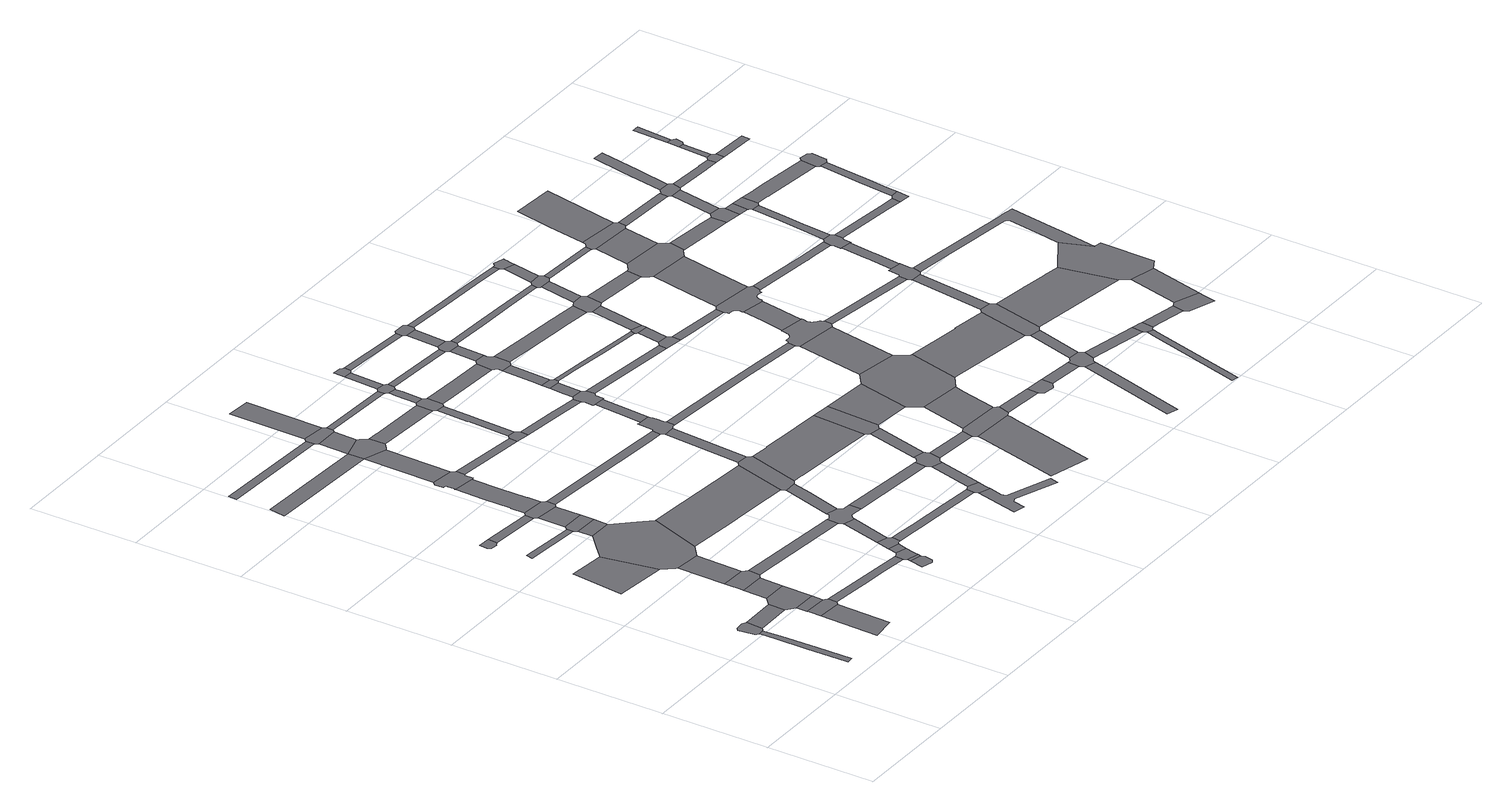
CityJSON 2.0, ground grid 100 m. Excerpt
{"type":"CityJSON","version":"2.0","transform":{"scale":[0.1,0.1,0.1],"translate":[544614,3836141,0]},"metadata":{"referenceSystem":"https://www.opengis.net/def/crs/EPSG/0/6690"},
"CityObjects":{
"road1":{"type":"Road","attributes":{"RoadStructureAttribute.sectionType":"1"},"geometry":[{"type":"MultiSurface","lod":"1","boundaries":[[[0,1,2,3,4,5,6,7,8,9,10]]]}]},
"road2":{"type":"Road","geometry":[{"type":"MultiSurface","lod":"1","boundaries":[[[11,12,13,14,15,16,3,2,17,18,19]]]}]},
"road3":{"type":"Road","attributes":{"RoadStructureAttribute.sectionType":"1"},"geometry":[{"type":"MultiSurface","lod":"1","boundaries":[[[20,19,18,21]]]}]},
"road4":{"type":"Road","attributes":{"RoadStructureAttribute.sectionType":"1"},"geometry":[{"type":"MultiSurface","lod":"1","boundaries":[[[22,23,24,25]]]}]},
"road5":{"type":"Road","geometry":[{"type":"MultiSurface","lod":"1","boundaries":[[[26,27,22,25,28,29,30,31,32,33,34]]]}]},
"road6":{"type":"Road","attributes":{"RoadStructureAttribute.sectionType":"1"},"geometry":[{"type":"MultiSurface","lod":"1","boundaries":[[[35,26,34,36]]]}]},
"road7":{"type":"Road","geometry":[{"type":"MultiSurface","lod":"1","boundaries":[[[37,38,39,20,21,40,41,35,36,42]]]}]},
"road8":{"type":"Road","geometry":[{"type":"MultiSurface","lod":"1","boundaries":[[[43,44,45,46,47]]]}]},
"road9":{"type":"Road","attributes":{"RoadStructureAttribute.sectionType":"1"},"geometry":[{"type":"MultiSurface","lod":"1","boundaries":[[[48,37,42,49]]]}]},
"road10":{"type":"Road","geometry":[{"type":"MultiSurface","lod":"1","boundaries":[[[50,51,52,53,54,55,56,57,58]]]}]},
"road11":{"type":"Road","geometry":[{"type":"MultiSurface","lod":"1","boundaries":[[[59,60,61,48,49,62,63,64,65,66,67,68]]]}]},
"road12":{"type":"Road","attributes":{"RoadStructureAttribute.sectionType":"1"},"geometry":[{"type":"MultiSurface","lod":"1","boundaries":[[[69,70,59,68,71,72]]]}]},
"road13":{"type":"Road","attributes":{"RoadStructureAttribute.sectionType":"1"},"geometry":[{"type":"MultiSurface","lod":"1","boundaries":[[[73,74,75,76]]]}]},
"road14":{"type":"Road","attributes":{"RoadStructureAttribute.sectionType":"1"},"geometry":[{"type":"MultiSurface","lod":"1","boundaries":[[[58,57,56,77,78]]]}]},
"road15":{"type":"Road","attributes":{"RoadStructureAttribute.sectionType":"1"},"geometry":[{"type":"MultiSurface","lod":"1","boundaries":[[[79,80,31,30,81,82,83,84,85]]]}]},
"road16":{"type":"Road","geometry":[{"type":"MultiSurface","lod":"1","boundaries":[[[86,87,88,47,46,89,69,72,90,91,92,93,94]]]}]},
"road17":{"type":"Road","attributes":{"RoadStructureAttribute.sectionType":"1"},"geometry":[{"type":"MultiSurface","lod":"1","boundaries":[[[95,96,86,94,97]]]}]},
"road18":{"type":"Road","geometry":[{"type":"MultiSurface","lod":"1","boundaries":[[[98,99,76,75,100,95,97,101]]]}]},
"road19":{"type":"Road","attributes":{"RoadStructureAttribute.sectionType":"1"},"geometry":[{"type":"MultiSurface","lod":"1","boundaries":[[[102,103,104,105,106]]]}]},
"road20":{"type":"Road","attributes":{"RoadStructureAttribute.sectionType":"1"},"geometry":[{"type":"MultiSurface","lod":"1","boundaries":[[[107,98,101,108]]]}]},
"road21":{"type":"Road","attributes":{"RoadStructureAttribute.sectionType":"1"},"geometry":[{"type":"MultiSurface","lod":"1","boundaries":[[[65,64,109,110]]]}]},
"road22":{"type":"Road","geometry":[{"type":"MultiSurface","lod":"1","boundaries":[[[111,112,113,78,77,114,115,107,108,116,117,118,119,120,121,122]]]}]},
"road23":{"type":"Road","attributes":{"RoadStructureAttribute.sectionType":"1"},"geometry":[{"type":"MultiSurface","lod":"1","boundaries":[[[123,124,125,126]]]}]},
"road24":{"type":"Road","geometry":[{"type":"MultiSurface","lod":"1","boundaries":[[[127,128,129,130,131,132]]]}]},
"road25":{"type":"Road","attributes":{"RoadStructureAttribute.sectionType":"1"},"geometry":[{"type":"MultiSurface","lod":"1","boundaries":[[[133,127,132,134]]]}]},
"road26":{"type":"Road","attributes":{"RoadStructureAttribute.sectionType":"7"},"geometry":[{"type":"MultiSurface","lod":"1","boundaries":[[[135,136,137,138,139,111,122,140,141,142,143,144]]]}]},
"road27":{"type":"Road","geometry":[{"type":"MultiSurface","lod":"1","boundaries":[[[145,146,147,148,85,84,149,150,133,134,151,152]]]}]},
"road28":{"type":"Road","attributes":{"RoadStructureAttribute.sectionType":"1"},"geometry":[{"type":"MultiSurface","lod":"1","boundaries":[[[153,145,152,154]]]}]},
"road29":{"type":"Road","geometry":[{"type":"MultiSurface","lod":"1","boundaries":[[[155,156,157,158,159,160,161,162,163,164,135,144,165,166,167,168,169,170,171,172,173,174,175,176,177]]]}]},
"road30":{"type":"Road","geometry":[{"type":"MultiSurface","lod":"1","boundaries":[[[178,153,154,179,180,181,182]]]}]},
"road31":{"type":"Road","attributes":{"RoadStructureAttribute.sectionType":"1"},"geometry":[{"type":"MultiSurface","lod":"1","boundaries":[[[105,155,177,183]]]}]},
"road32":{"type":"Road","attributes":{"RoadStructureAttribute.sectionType":"1"},"geometry":[{"type":"MultiSurface","lod":"1","boundaries":[[[184,178,182,185]]]}]},
"road33":{"type":"Road","attributes":{"function":"1"},"geometry":[{"type":"MultiSurface","lod":"1","boundaries":[[[186,187,188,189,190,191,91,90,192,193,194,195,196]]]}]},
"road34":{"type":"Road","geometry":[{"type":"MultiSurface","lod":"1","boundaries":[[[197,198,106,105,183,199,200,201]]]}]},
"road35":{"type":"Road","attributes":{"RoadStructureAttribute.sectionType":"1"},"geometry":[{"type":"MultiSurface","lod":"1","boundaries":[[[202,106,198,203]]]}]},
"road36":{"type":"Road","geometry":[{"type":"MultiSurface","lod":"1","boundaries":[[[204,205,206,207,208,110,109,209,210,184,185,211,212,213,214,215,216,217,218]]]}]},
"road37":{"type":"Road","geometry":[{"type":"MultiSurface","lod":"1","boundaries":[[[219,220,126,125,221,222,202,203,223,224,225,226,227]]]}]},
"road38":{"type":"Road","attributes":{"RoadStructureAttribute.sectionType":"1"},"geometry":[{"type":"MultiSurface","lod":"1","boundaries":[[[228,174,173,229,230]]]}]},
"road39":{"type":"Road","attributes":{"RoadStructureAttribute.sectionType":"1"},"geometry":[{"type":"MultiSurface","lod":"1","boundaries":[[[231,232,233,204,218]]]}]},
"road40":{"type":"Road","attributes":{"RoadStructureAttribute.sectionType":"1"},"geometry":[{"type":"MultiSurface","lod":"1","boundaries":[[[234,219,227,235]]]}]},
"road41":{"type":"Road","attributes":{"RoadStructureAttribute.sectionType":"1"},"geometry":[{"type":"MultiSurface","lod":"1","boundaries":[[[236,119,118,237,238,239]]]}]},
"road42":{"type":"Road","attributes":{"RoadStructureAttribute.sectionType":"1"},"geometry":[{"type":"MultiSurface","lod":"1","boundaries":[[[240,241,242,181,180,243,244,245,246,247]]]}]},
"road43":{"type":"Road","attributes":{"RoadStructureAttribute.sectionType":"1"},"geometry":[{"type":"MultiSurface","lod":"1","boundaries":[[[248,249,201,200,250,251,252]]]}]},
"road44":{"type":"Road","geometry":[{"type":"MultiSurface","lod":"1","boundaries":[[[253,196,195,254,233,232,255,256,257,258,259]]]}]},
"road45":{"type":"Road","geometry":[{"type":"MultiSurface","lod":"1","boundaries":[[[260,261,262,230,229,263,264,265,266]]]}]},
"road46":{"type":"Road","attributes":{"RoadStructureAttribute.sectionType":"1"},"geometry":[{"type":"MultiSurface","lod":"1","boundaries":[[[225,224,267,268]]]}]},
"road47":{"type":"Road","attributes":{"RoadStructureAttribute.sectionType":"1"},"geometry":[{"type":"MultiSurface","lod":"1","boundaries":[[[214,213,269,270]]]}]},
"road48":{"type":"Road","attributes":{"RoadStructureAttribute.sectionType":"1"},"geometry":[{"type":"MultiSurface","lod":"1","boundaries":[[[271,272,273,260,266,274,275,276,277,278]]]}]},
"road49":{"type":"Road","geometry":[{"type":"MultiSurface","lod":"1","boundaries":[[[279,280,247,246,281,282,283,284]]]}]},
"road50":{"type":"Road","attributes":{"RoadStructureAttribute.sectionType":"1"},"geometry":[{"type":"MultiSurface","lod":"1","boundaries":[[[285,286,253,259]]]}]},
"road51":{"type":"Road","attributes":{"RoadStructureAttribute.sectionType":"1"},"geometry":[{"type":"MultiSurface","lod":"1","boundaries":[[[281,287,288,289,290,291,292,293,294,295,296,297,298,299,282]]]}]},
"road52":{"type":"Road","geometry":[{"type":"MultiSurface","lod":"1","boundaries":[[[300,301,252,251,302,271,278,303,304,305,306,307]]]}]},
"road53":{"type":"Road","attributes":{"RoadStructureAttribute.sectionType":"1"},"geometry":[{"type":"MultiSurface","lod":"1","boundaries":[[[308,309,300,307,310,311]]]}]},
"road54":{"type":"Road","attributes":{"RoadStructureAttribute.sectionType":"1"},"geometry":[{"type":"MultiSurface","lod":"1","boundaries":[[[312,313,264,263,314,315,316]]]}]},
"road55":{"type":"Road","attributes":{"RoadStructureAttribute.sectionType":"1"},"geometry":[{"type":"MultiSurface","lod":"1","boundaries":[[[317,318,279,284,319,320]]]}]},
"road56":{"type":"Road","geometry":[{"type":"MultiSurface","lod":"1","boundaries":[[[321,322,268,267,323,308,311,324,325,326,327,328,329]]]}]},
"road57":{"type":"Road","attributes":{"function":"1"},"geometry":[{"type":"MultiSurface","lod":"1","boundaries":[[[330,331,332,333,256,255,334,335,336,337,338]]]}]},
"road58":{"type":"Road","geometry":[{"type":"MultiSurface","lod":"1","boundaries":[[[339,340,341,342,343,344,239,238,345,346,286,285,347,348,349,350,351,352,353,354,355]]]}]},
"road59":{"type":"Road","attributes":{"RoadStructureAttribute.sectionType":"1"},"geometry":[{"type":"MultiSurface","lod":"1","boundaries":[[[356,321,329,357]]]}]},
"road60":{"type":"Road","geometry":[{"type":"MultiSurface","lod":"1","boundaries":[[[358,359,360,361,362,270,269,317,320,363,364,365,366,367,368,369,370]]]}]},
"road61":{"type":"Road","geometry":[{"type":"MultiSurface","lod":"1","boundaries":[[[371,356,357,372,373,374,375,376,377]]]}]},
"road62":{"type":"Road","attributes":{"RoadStructureAttribute.sectionType":"7"},"geometry":[{"type":"MultiSurface","lod":"1","boundaries":[[[378,379,355,354,380,381]]]}]},
"road63":{"type":"Road","attributes":{"RoadStructureAttribute.sectionType":"1"},"geometry":[{"type":"MultiSurface","lod":"1","boundaries":[[[382,305,304,383,384,385,386]]]}]},
"road64":{"type":"Road","attributes":{"RoadStructureAttribute.sectionType":"1"},"geometry":[{"type":"MultiSurface","lod":"1","boundaries":[[[387,358,370,388]]]}]},
"road65":{"type":"Road","geometry":[{"type":"MultiSurface","lod":"1","boundaries":[[[389,390,391,316,315,392,393,394,395,396,397,378,381,398,399,400,401,402,403,404,405,406]]]}]},
"road66":{"type":"Road","attributes":{"RoadStructureAttribute.sectionType":"1"},"geometry":[{"type":"MultiSurface","lod":"1","boundaries":[[[407,408,389,406,409,410]]]}]},
"road67":{"type":"Road","attributes":{"RoadStructureAttribute.sectionType":"1"},"geometry":[{"type":"MultiSurface","lod":"1","boundaries":[[[411,327,326,412,413,414]]]}]},
"road68":{"type":"Road","attributes":{"RoadStructureAttribute.sectionType":"1"},"geometry":[{"type":"MultiSurface","lod":"1","boundaries":[[[415,367,366,416,417]]]}]},
"road69":{"type":"Road","geometry":[{"type":"MultiSurface","lod":"1","boundaries":[[[418,419,420,407,410,421,422,423,424,425,426,427]]]}]},
"road70":{"type":"Road","attributes":{"RoadStructureAttribute.sectionType":"1"},"geometry":[{"type":"MultiSurface","lod":"1","boundaries":[[[428,429,418,427,430]]]}]},
"road71":{"type":"Road","geometry":[{"type":"MultiSurface","lod":"1","boundaries":[[[338,337,431,387,388,432,433,434]]]}]},
"road72":{"type":"Road","attributes":{"RoadStructureAttribute.sectionType":"1"},"geometry":[{"type":"MultiSurface","lod":"1","boundaries":[[[435,374,373,436,437,438]]]}]},
"road73":{"type":"Road","attributes":{"function":"3","RoadStructureAttribute.sectionType":"1"},"geometry":[{"type":"MultiSurface","lod":"1","boundaries":[[[439,440,441,442,443,444,445,446,447,448,449,450]]]}]},
"road74":{"type":"Road","geometry":[{"type":"MultiSurface","lod":"1","boundaries":[[[451,452,386,385,453,454,428,430,455,456,457,458,459,460]]]}]},
"road75":{"type":"Road","attributes":{"RoadStructureAttribute.sectionType":"1"},"geometry":[{"type":"MultiSurface","lod":"1","boundaries":[[[461,451,460,462]]]}]},
"road76":{"type":"Road","geometry":[{"type":"MultiSurface","lod":"1","boundaries":[[[463,464,414,413,465,461,462,466,467,468,469,470]]]}]},
"road77":{"type":"Road","geometry":[{"type":"MultiSurface","lod":"1","boundaries":[[[471,472,417,416,473,439,450,474,475,476,477,478,479]]]}]},
"road78":{"type":"Road","attributes":{"RoadStructureAttribute.sectionType":"1"},"geometry":[{"type":"MultiSurface","lod":"1","boundaries":[[[405,404,480,481]]]}]},
"road79":{"type":"Road","geometry":[{"type":"MultiSurface","lod":"1","boundaries":[[[434,433,482,483,484]]]}]},
"road80":{"type":"Road","attributes":{"RoadStructureAttribute.sectionType":"1"},"geometry":[{"type":"MultiSurface","lod":"1","boundaries":[[[485,486,487,349,348,488,489,490,491]]]}]},
"road81":{"type":"Road","attributes":{"RoadStructureAttribute.sectionType":"1"},"geometry":[{"type":"MultiSurface","lod":"1","boundaries":[[[492,463,470,493]]]}]},
"road82":{"type":"Road","geometry":[{"type":"MultiSurface","lod":"1","boundaries":[[[494,495,496,438,437,497,492,493,498,499,500,501,502]]]}]},
"road83":{"type":"Road","attributes":{"RoadStructureAttribute.sectionType":"1"},"geometry":[{"type":"MultiSurface","lod":"1","boundaries":[[[503,504,505,424,423,506,507,508,509,510]]]}]},
"road84":{"type":"Road","attributes":{"function":"3","RoadStructureAttribute.sectionType":"1"},"geometry":[{"type":"MultiSurface","lod":"1","boundaries":[[[511,512,513,471,479,514,515,516]]]}]},
"road85":{"type":"Road","attributes":{"RoadStructureAttribute.sectionType":"1"},"geometry":[{"type":"MultiSurface","lod":"1","boundaries":[[[517,518,519,520,457,456,521,522,523,524,525,526]]]}]},
"road86":{"type":"Road","attributes":{"RoadStructureAttribute.sectionType":"1"},"geometry":[{"type":"MultiSurface","lod":"1","boundaries":[[[476,475,527,528,529]]]}]},
"road87":{"type":"Road","geometry":[{"type":"MultiSurface","lod":"1","boundaries":[[[530,531,484,483,511,516,532,533,534,535]]]}]},
"road88":{"type":"Road","geometry":[{"type":"MultiSurface","lod":"1","boundaries":[[[536,481,480,537,538,539,540,541]]]}]},
"road89":{"type":"Road","attributes":{"RoadStructureAttribute.sectionType":"1"},"geometry":[{"type":"MultiSurface","lod":"1","boundaries":[[[542,543,468,467,544,545,546,547]]]}]},
"road90":{"type":"Road","attributes":{"RoadStructureAttribute.sectionType":"1"},"geometry":[{"type":"MultiSurface","lod":"1","boundaries":[[[548,549,536,541,550]]]}]},
"road91":{"type":"Road","geometry":[{"type":"MultiSurface","lod":"1","boundaries":[[[551,552,553,510,509,554,548,550,555,556]]]}]},
"road92":{"type":"Road","geometry":[{"type":"MultiSurface","lod":"1","boundaries":[[[529,528,557,558,559,560,561,562]]]}]},
"road93":{"type":"Road","attributes":{"RoadStructureAttribute.sectionType":"1"},"geometry":[{"type":"MultiSurface","lod":"1","boundaries":[[[563,564,500,499,565,566,567,568]]]}]},
"road94":{"type":"Road","attributes":{"RoadStructureAttribute.sectionType":"1"},"geometry":[{"type":"MultiSurface","lod":"1","boundaries":[[[569,551,556,570,571,572]]]}]},
"road95":{"type":"Road","attributes":{"function":"3","RoadStructureAttribute.sectionType":"1"},"geometry":[{"type":"MultiSurface","lod":"1","boundaries":[[[573,530,535,574]]]}]},
"road96":{"type":"Road","attributes":{"RoadStructureAttribute.sectionType":"1"},"geometry":[{"type":"MultiSurface","lod":"1","boundaries":[[[575,576,577,578,579,580]]]}]},
"road97":{"type":"Road","attributes":{"RoadStructureAttribute.sectionType":"1"},"geometry":[{"type":"MultiSurface","lod":"1","boundaries":[[[581,582,539,538,583,584,585]]]}]},
"road98":{"type":"Road","geometry":[{"type":"MultiSurface","lod":"1","boundaries":[[[586,526,525,587,569,572,588,589,590,591]]]}]},
"road99":{"type":"Road","attributes":{"RoadStructureAttribute.sectionType":"1"},"geometry":[{"type":"MultiSurface","lod":"1","boundaries":[[[562,561,592,593]]]}]},
"road100":{"type":"Road","geometry":[{"type":"MultiSurface","lod":"1","boundaries":[[[594,595,596,597,598,599,600,601,602,603,604,605,606,607,608,609,610,611,612,613,491,490,614,615,573,574,616,617,618,619,620,621,622,623,624,625,626,627,628,629,630,631,632,633,634,635,636,637,638]]]}]},
"road101":{"type":"Road","attributes":{"RoadStructureAttribute.sectionType":"1"},"geometry":[{"type":"MultiSurface","lod":"1","boundaries":[[[639,640,586,591,641]]]}]},
"road102":{"type":"Road","geometry":[{"type":"MultiSurface","lod":"1","boundaries":[[[642,643,533,532,644,645,646,647]]]}]},
"road103":{"type":"Road","attributes":{"function":"3","RoadStructureAttribute.sectionType":"7"},"geometry":[{"type":"MultiSurface","lod":"1","boundaries":[[[648,649,650,594,638,651,652,653]]]}]},
"road104":{"type":"Road","geometry":[{"type":"MultiSurface","lod":"1","boundaries":[[[654,655,656,657,658,659,547,546,660,661,639,641,662,663,664,665]]]}]},
"road105":{"type":"Road","geometry":[{"type":"MultiSurface","lod":"1","boundaries":[[[666,667,668,593,592,575,580,669,670,671,672,673,674,675,676]]]}]},
"road106":{"type":"Road","attributes":{"RoadStructureAttribute.sectionType":"1"},"geometry":[{"type":"MultiSurface","lod":"1","boundaries":[[[589,588,677,678,679]]]}]},
"road107":{"type":"Road","attributes":{"RoadStructureAttribute.sectionType":"1"},"geometry":[{"type":"MultiSurface","lod":"1","boundaries":[[[680,657,656,681]]]}]},
"road108":{"type":"Road","geometry":[{"type":"MultiSurface","lod":"1","boundaries":[[[682,683,684,585,584,685,686,687,688,689,690,691,692,693,694,695,696,697,698,699,700,701,702,703,648,653,704,705,706,707,708,709,710,711,712,713,714,715,716,717,718,719,720,721,722,723,724,725,726,727]]]}]},
"road109":{"type":"Road","geometry":[{"type":"MultiSurface","lod":"1","boundaries":[[[728,729,730,731,568,567,732,733,680,681,734,735,736,737]]]}]},
"road110":{"type":"Road","attributes":{"RoadStructureAttribute.sectionType":"1"},"geometry":[{"type":"MultiSurface","lod":"1","boundaries":[[[738,666,676,739]]]}]},
"road111":{"type":"Road","attributes":{"RoadStructureAttribute.sectionType":"1"},"geometry":[{"type":"MultiSurface","lod":"1","boundaries":[[[740,741,742,743,744,745]]]}]},
"road112":{"type":"Road","attributes":{"RoadStructureAttribute.sectionType":"1"},"geometry":[{"type":"MultiSurface","lod":"1","boundaries":[[[673,672,746,747]]]}]},
"road113":{"type":"Road","attributes":{"RoadStructureAttribute.sectionType":"1"},"geometry":[{"type":"MultiSurface","lod":"1","boundaries":[[[665,664,748,749]]]}]},
"road114":{"type":"Road","attributes":{"function":"3","RoadStructureAttribute.sectionType":"1"},"geometry":[{"type":"MultiSurface","lod":"1","boundaries":[[[750,751,682,727,752,753]]]}]},
"road115":{"type":"Road","attributes":{"RoadStructureAttribute.sectionType":"1"},"geometry":[{"type":"MultiSurface","lod":"1","boundaries":[[[754,618,617,755,756]]]}]},
"road116":{"type":"Road","geometry":[{"type":"MultiSurface","lod":"1","boundaries":[[[757,647,646,758,738,739,759,760,761,762,763]]]}]},
"road117":{"type":"Road","geometry":[{"type":"MultiSurface","lod":"1","boundaries":[[[764,765,766,679,678,767,750,753,768,769,770,771,772,773,774]]]}]},
"road118":{"type":"Road","geometry":[{"type":"MultiSurface","lod":"1","boundaries":[[[775,776,747,746,777,778,740,745,779,780,781,782,783]]]}]},
"road119":{"type":"Road","attributes":{"function":"3","RoadStructureAttribute.sectionType":"1"},"geometry":[{"type":"MultiSurface","lod":"1","boundaries":[[[784,764,774,785]]]}]},
"road120":{"type":"Road","attributes":{"RoadStructureAttribute.sectionType":"1"},"geometry":[{"type":"MultiSurface","lod":"1","boundaries":[[[786,757,763,787]]]}]},
"road121":{"type":"Road","attributes":{"RoadStructureAttribute.sectionType":"1"},"geometry":[{"type":"MultiSurface","lod":"1","boundaries":[[[788,724,723,789,790,791,792,793]]]}]},
"road122":{"type":"Road","geometry":[{"type":"MultiSurface","lod":"1","boundaries":[[[794,795,796,797,749,748,798,784,785,799,800,801,802,803]]]}]},
"road123":{"type":"Road","attributes":{"RoadStructureAttribute.sectionType":"1"},"geometry":[{"type":"MultiSurface","lod":"1","boundaries":[[[783,782,804,805,806]]]}]},
"road124":{"type":"Road","attributes":{"function":"1"},"geometry":[{"type":"MultiSurface","lod":"1","boundaries":[[[807,808,809,810,811,812,762,761,813,814,815]]]}]},
"road125":{"type":"Road","geometry":[{"type":"MultiSurface","lod":"1","boundaries":[[[816,817,818,756,755,819,786,787,820,821,822,823,824,825]]]}]},
"road126":{"type":"Road","attributes":{"function":"3","RoadStructureAttribute.sectionType":"1"},"geometry":[{"type":"MultiSurface","lod":"1","boundaries":[[[826,827,794,803,828,829]]]}]},
"road127":{"type":"Road","attributes":{"RoadStructureAttribute.sectionType":"1"},"geometry":[{"type":"MultiSurface","lod":"1","boundaries":[[[830,771,770,831,832,833,834,835]]]}]},
"road128":{"type":"Road","geometry":[{"type":"MultiSurface","lod":"1","boundaries":[[[836,837,806,805,838,839,840,841,842]]]}]},
"road129":{"type":"Road","attributes":{"RoadStructureAttribute.sectionType":"7"},"geometry":[{"type":"MultiSurface","lod":"1","boundaries":[[[843,844,845,825,824,846,847,848]]]}]},
"road130":{"type":"Road","geometry":[{"type":"MultiSurface","lod":"1","boundaries":[[[849,850,851,793,792,852,853,854,843,848,855,856,857,858,859,860,861]]]}]},
"road131":{"type":"Road","attributes":{"RoadStructureAttribute.sectionType":"1"},"geometry":[{"type":"MultiSurface","lod":"1","boundaries":[[[862,836,842,863]]]}]},
"road132":{"type":"Road","attributes":{"RoadStructureAttribute.sectionType":"1"},"geometry":[{"type":"MultiSurface","lod":"1","boundaries":[[[802,801,864,865]]]}]},
"road133":{"type":"Road","geometry":[{"type":"MultiSurface","lod":"1","boundaries":[[[866,867,868,835,834,869,870,871,872,873]]]}]},
"road134":{"type":"Road","attributes":{"RoadStructureAttribute.sectionType":"1"},"geometry":[{"type":"MultiSurface","lod":"1","boundaries":[[[874,875,876,877,878,879,880,821,820,881,882,883,884,885,886,887,888,889,890,891]]]}]},
"road135":{"type":"Road","attributes":{"RoadStructureAttribute.sectionType":"1"},"geometry":[{"type":"MultiSurface","lod":"1","boundaries":[[[892,893,894,849,861,895,896,897,898]]]}]},
"road136":{"type":"Road","attributes":{"RoadStructureAttribute.sectionType":"1"},"geometry":[{"type":"MultiSurface","lod":"1","boundaries":[[[870,869,899,900]]]}]},
"road137":{"type":"Road","geometry":[{"type":"MultiSurface","lod":"1","boundaries":[[[890,901,815,814,862,863,902,903,904,905,891]]]}]},
"road138":{"type":"Road","attributes":{"RoadStructureAttribute.sectionType":"1"},"geometry":[{"type":"MultiSurface","lod":"1","boundaries":[[[906,866,873,907]]]}]},
"road139":{"type":"Road","geometry":[{"type":"MultiSurface","lod":"1","boundaries":[[[900,899,908,909,892,898,910,911,912]]]}]},
"road140":{"type":"Road","geometry":[{"type":"MultiSurface","lod":"1","boundaries":[[[913,914,915,865,864,916,917,906,907,918,919,920,921,922]]]}]},
"road141":{"type":"Road","attributes":{"RoadStructureAttribute.sectionType":"1"},"geometry":[{"type":"MultiSurface","lod":"1","boundaries":[[[923,860,859,924,925,926]]]}]},
"road142":{"type":"Road","attributes":{"RoadStructureAttribute.sectionType":"1"},"geometry":[{"type":"MultiSurface","lod":"1","boundaries":[[[927,928,913,922,929,930]]]}]},
"road143":{"type":"Road","attributes":{"RoadStructureAttribute.sectionType":"1"},"geometry":[{"type":"MultiSurface","lod":"1","boundaries":[[[931,932,919,918,933,934,935,936]]]}]},
"road144":{"type":"Road","attributes":{"RoadStructureAttribute.sectionType":"1"},"geometry":[{"type":"MultiSurface","lod":"1","boundaries":[[[937,938,939,912,911,940,941,942,943]]]}]},
"road145":{"type":"Road","geometry":[{"type":"MultiSurface","lod":"1","boundaries":[[[944,945,926,925,946,947,948]]]}]},
"road146":{"type":"Road","attributes":{"RoadStructureAttribute.sectionType":"1"},"geometry":[{"type":"MultiSurface","lod":"1","boundaries":[[[949,950,951,945,944,952,953,954,955]]]}]},
"road147":{"type":"Road","geometry":[{"type":"MultiSurface","lod":"1","boundaries":[[[956,936,935,957,958,959,960,961]]]}]},
"road148":{"type":"Road","attributes":{"RoadStructureAttribute.sectionType":"1"},"geometry":[{"type":"MultiSurface","lod":"1","boundaries":[[[962,956,961,963]]]}]},
"road149":{"type":"Road","geometry":[{"type":"MultiSurface","lod":"1","boundaries":[[[964,965,962,963,966,967,968,969,970,971,972]]]}]},
"road150":{"type":"Road","geometry":[{"type":"MultiSurface","lod":"1","boundaries":[[[973,943,942,974,949,955,975,976,977,978,979,980]]]}]},
"road151":{"type":"Road","attributes":{"RoadStructureAttribute.sectionType":"1"},"geometry":[{"type":"MultiSurface","lod":"1","boundaries":[[[981,964,972,982]]]}]},
"road152":{"type":"Road","attributes":{"RoadStructureAttribute.sectionType":"1"},"geometry":[{"type":"MultiSurface","lod":"1","boundaries":[[[960,959,983,984]]]}]}
},
"vertices":[
[551,523,0],[545,873,0],[541,1033,0],[484,1024,0],[484,1021,0],[486,873,0],[490,586,0],[492,433,0],[495,283,0],[496,194,0],[556,199,0],
[543,1236,0],[463,1228,0],[461,1226,0],[437,1203,0],[454,1054,0],[465,1043,0],[549,1040,0],[571,1060,0],[578,1212,0],
[919,1219,0],[915,1067,0],
[987,767,0],[972,226,0],[1201,252,0],[1216,757,0],
[990,898,0],[990,878,0],[1229,770,0],[1236,777,0],[1242,783,0],[1245,863,0],[1239,864,0],[1225,880,0],[1214,892,0],
[992,1003,0],[1217,998,0],
[990,1286,0],[983,1279,0],[973,1269,0],[972,1019,0],[978,1015,0],[1225,1282,0],
[477,2793,0],[475,2793,0],[419,2298,0],[914,2252,0],[820,2761,0],
[996,1509,0],[1231,1500,0],
[452,3666,0],[445,3587,0],[468,3560,0],[471,3558,0],[528,3554,0],[528,3556,0],[561,3575,0],[563,3593,0],[568,3657,0],
[1000,1689,0],[999,1645,0],[997,1543,0],[1258,1523,0],[1264,1529,0],[1268,1532,0],[1280,1643,0],[1274,1644,0],[1261,1657,0],[1238,1680,0],
[1011,2137,0],[1010,2128,0],[1250,2114,0],[1255,2118,0],
[524,3263,0],[511,3203,0],[1044,3159,0],[1046,3217,0],
[1047,3536,0],[1052,3616,0],
[1928,798,0],[1649,825,0],[1477,760,0],[1666,742,0],[1862,723,0],[2095,701,0],[2102,781,0],
[1065,2986,0],[925,2856,0],[829,2768,0],[997,2153,0],[1368,2210,0],[1547,2699,0],[1446,2810,0],[1288,2983,0],[1288,2985,0],
[1068,3124,0],[1065,2989,0],[1290,3118,0],
[1069,3250,0],[1050,3222,0],[1047,3159,0],[1293,3247,0],
[25,5381,0],[0,5230,0],[9,5229,0],[1106,5180,0],[1107,5332,0],
[1074,3508,0],[1297,3484,0],
[2293,1444,0],[2303,1553,0],
[1078,3641,0],[1061,3625,0],[1054,3618,0],[1049,3536,0],[1060,3523,0],[1309,3495,0],[1322,3506,0],[1326,3510,0],[1328,3592,0],[1324,3592,0],[1311,3608,0],[1298,3623,0],
[20,5772,0],[14,5692,0],[1088,5643,0],[1090,5724,0],
[2109,637,0],[2075,506,0],[2182,479,0],[2213,500,0],[2233,577,0],[2216,609,0],
[2117,669,0],[2224,640,0],
[1092,4306,0],[1087,4032,0],[1083,3778,0],[1083,3775,0],[1080,3775,0],[1298,3751,0],[1294,3753,0],[1294,3757,0],[1297,4013,0],[1299,4279,0],
[2153,803,0],[2147,799,0],[2145,797,0],[2120,779,0],[2110,680,0],[2114,673,0],[2237,690,0],[2260,774,0],
[2176,889,0],[2284,864,0],
[1092,4513,0],[1075,4497,0],[1064,4487,0],[1063,4486,0],[1067,4407,0],[1073,4406,0],[1100,4403,0],[1098,4378,0],[1096,4313,0],[1091,4313,0],[1302,4278,0],[1302,4281,0],[1302,4284,0],[1321,4285,0],[1321,4289,0],[1320,4363,0],[1322,4365,0],[1326,4368,0],[1335,4374,0],[1336,4454,0],[1328,4455,0],[1324,4461,0],[1309,4490,0],
[2212,1021,0],[2303,882,0],[2331,880,0],[2339,961,0],[2316,993,0],
[1324,5111,0],
[2317,1400,0],[2424,1369,0],
[2574,2613,0],[2531,2617,0],[2322,2635,0],[1697,2687,0],[1675,2689,0],[1554,2699,0],[1841,2171,0],[2034,2155,0],[2324,2132,0],[2491,2118,0],[2634,2607,0],
[1343,5378,0],[1328,5397,0],[1339,5123,0],[1395,5169,0],[1393,5319,0],
[1114,5614,0],[1332,5614,0],
[2375,1604,0],[2368,1579,0],[2362,1575,0],[2331,1555,0],[2324,1551,0],[2296,1438,0],[2314,1406,0],[2433,1402,0],[2468,1427,0],[2586,1415,0],[2585,1527,0],[2511,1534,0],[2507,1539,0],[2485,1568,0],[2481,1573,0],
[1115,5753,0],[1092,5726,0],[1090,5642,0],[1100,5631,0],[1351,5634,0],[1356,5640,0],[1360,5700,0],[1354,5706,0],[1334,5727,0],
[1947,4386,0],[1997,4300,0],[2006,4380,0],
[2581,1901,0],[2633,2078,0],[2515,2073,0],
[1128,6471,0],[1351,6453,0],
[2565,3493,0],[2566,3411,0],[2711,3402,0],[2725,3481,0],
[3011,898,0],[2591,933,0],[2449,949,0],[2441,870,0],[2445,869,0],[2591,856,0],[3292,794,0],[3305,873,0],
[1496,5313,0],[1492,5314,0],[1488,5164,0],[2040,5132,0],[2043,5283,0],
[2676,2638,0],[2512,2078,0],[2674,2105,0],[2814,2590,0],[2812,2593,0],[2792,2619,0],[2785,2629,0],
[2036,4411,0],[2035,4409,0],[2012,4387,0],[2134,4285,0],[2143,4364,0],[2122,4388,0],[2113,4398,0],
[2063,5605,0],[2064,5667,0],
[3429,1341,0],[3439,1448,0],
[2066,5103,0],[2054,4811,0],[2053,4800,0],[2114,4403,0],[2133,4796,0],[2134,4807,0],[2144,5013,0],[2148,5098,0],
[3346,892,0],[3310,872,0],[3311,761,0],[3414,721,0],[3427,772,0],[3447,849,0],
[2847,3371,0],[2736,3368,0],
[3236,467,0],[3209,362,0],[3316,335,0],[3346,452,0],[3351,455,0],[3359,459,0],[3381,472,0],[3790,322,0],[3813,400,0],[3395,553,0],[3384,578,0],[3383,580,0],[3379,590,0],
[2076,5311,0],[2073,5309,0],[2066,5104,0],[2149,5099,0],[2177,5125,0],[2185,5276,0],[2158,5302,0],[2158,5305,0],
[2090,5576,0],[2086,5506,0],[2166,5502,0],[2169,5568,0],
[2598,4313,0],[2557,4318,0],[2558,4237,0],[2799,4209,0],[2804,4287,0],
[3451,1297,0],[3348,901,0],[3461,902,0],[3557,1269,0],
[2095,5693,0],[2073,5674,0],[2069,5599,0],[2169,5570,0],[2188,5591,0],[2196,5599,0],[2200,5659,0],[2190,5669,0],[2176,5683,0],
[3175,2567,0],[3149,2569,0],[3007,2581,0],[3005,2571,0],[2765,2099,0],[2782,2097,0],[3146,2066,0],[3598,2028,0],[3625,2531,0],
[2785,3638,0],[2784,3636,0],[2780,3636,0],[2751,3640,0],[2745,3500,0],[2744,3491,0],[2731,3380,0],[2737,3374,0],[2871,3388,0],[2899,3386,0],[2907,3465,0],[2892,3478,0],[2898,3561,0],[2896,3591,0],[2894,3620,0],[2890,3630,0],[2789,3638,0],
[2112,6014,0],[2193,6009,0],
[3503,1502,0],[3496,1477,0],[3490,1471,0],[3467,1452,0],[3460,1446,0],[3565,1298,0],[3571,1302,0],[3598,1320,0],[3605,1324,0],[3629,1432,0],[3627,1438,0],[3612,1467,0],[3608,1475,0],
[2118,6120,0],[2214,6024,0],[2224,6030,0],[2229,6092,0],[2222,6098,0],[2202,6115,0],[2198,6118,0],
[2828,4095,0],[2808,3862,0],[2908,3852,0],[2927,4086,0],
[2548,5254,0],[2257,5120,0],[2549,5103,0],[2841,5086,0],[2853,5237,0],
[3626,1990,0],[3739,1975,0],
[2833,4310,0],[2830,4307,0],[2805,4288,0],[2804,4209,0],[2816,4190,0],[2806,4100,0],[2818,4099,0],[2822,4098,0],[2822,4095,0],[2932,4086,0],[2932,4089,0],[2937,4088,0],[2945,4088,0],[2953,4173,0],[2954,4177,0],[2971,4191,0],[2968,4272,0],[2943,4302,0],
[2847,4536,0],[2838,4395,0],[2949,4396,0],[2958,4529,0],
[2544,5635,0],[2545,5575,0],[2880,5553,0],[2884,5614,0],
[4050,1396,0],[4030,1286,0],[4059,1396,0],
[2852,4616,0],[2850,4590,0],[2849,4564,0],[2965,4534,0],[2977,4543,0],[2978,4544,0],[2981,4584,0],[2980,4584,0],[2974,4594,0],[2963,4609,0],
[2875,5004,0],[2856,4679,0],[2985,4997,0],
[3624,1994,0],[3742,1988,0],[3779,2017,0],[3806,2517,0],
[2540,6071,0],[2540,6010,0],[2908,5979,0],[2911,6040,0],
[4060,1249,0],[4046,1195,0],[3972,907,0],[3921,710,0],[3846,420,0],[4234,320,0],[4386,911,0],[4432,1092,0],[4450,1161,0],[4457,1190,0],[4457,1191,0],[4467,1230,0],
[2890,5267,0],[2885,5263,0],[2878,5051,0],[2877,5027,0],[2990,5002,0],[3023,5031,0],[3031,5182,0],[2998,5216,0],[2999,5239,0],[3001,5261,0],
[2906,5524,0],[3016,5517,0],
[2913,5643,0],[2908,5638,0],[2901,5529,0],[3021,5522,0],[3049,5545,0],[3051,5606,0],[3028,5635,0],[3024,5639,0],
[4101,1416,0],[4073,1403,0],[4034,1282,0],[4498,1247,0],[4505,1252,0],[4542,1358,0],[4537,1364,0],[4530,1373,0],[4511,1397,0],
[3884,4094,0],[3893,4173,0],
[4125,1988,0],[4133,1988,0],[4247,2482,0],
[4105,3364,0],[3666,3403,0],[2910,3465,0],[2900,3386,0],[3918,3304,0],[4469,3251,0],[4482,3326,0],
[2932,5951,0],[3042,5942,0],
[2938,6066,0],[2934,6063,0],[2912,6041,0],[2928,5955,0],[3053,5955,0],[3068,5971,0],[3072,6032,0],[3058,6048,0],[3049,6059,0],
[3703,4505,0],[3345,4544,0],[3085,4573,0],[3081,4533,0],[3191,4521,0],[3553,4482,0],[3947,4438,0],[3952,4477,0],
[4214,1861,0],[4207,1832,0],[4125,1511,0],[4515,1414,0],[4595,1735,0],[4617,1822,0],
[3845,5107,0],[3807,5111,0],[3772,5114,0],[3406,5148,0],[3307,5005,0],[3693,4970,0],[3793,4961,0],[3897,4952,0],[4019,4941,0],[4047,5088,0],
[4519,1250,0],[4894,1216,0],[4903,1326,0],
[4370,2573,0],[4303,2523,0],[4739,1910,0],[4866,2393,0],[4855,2395,0],[4765,2515,0],
[3926,4199,0],[3945,4087,0],[4058,4075,0],[4061,4154,0],[4040,4183,0],[4035,4190,0],
[3694,5570,0],[3401,5586,0],[3399,5526,0],[3789,5506,0],[4131,5488,0],[4148,5546,0],
[3963,4416,0],[3961,4406,0],[4073,4407,0],
[3978,4494,0],[3961,4482,0],[3954,4477,0],[3957,4425,0],[4078,4430,0],[4083,4459,0],
[4897,1211,0],[4917,1182,0],[4922,1174,0],[5028,1161,0],[5082,1199,0],[5092,1309,0],
[3827,5983,0],[3431,6008,0],[3510,5944,0],[3912,5919,0],[4214,5899,0],[4217,5958,0],
[4051,4904,0],[4118,4650,0],[4162,4891,0],[4163,4898,0],
[4489,3216,0],[4887,3168,0],
[5447,1123,0],[5390,921,0],[5175,169,0],[5280,140,0],[5503,923,0],[5551,1094,0],
[4219,4138,0],[4066,4154,0],[4211,4059,0],[4605,4017,0],[4618,4098,0],
[4092,5112,0],[4048,4908,0],[4205,4923,0],[4232,5071,0],[4208,5106,0],[4204,5112,0],
[5421,1167,0],[5431,1278,0],
[4623,3474,0],[4622,3469,0],[4614,3469,0],[4613,3464,0],[4605,3424,0],[4603,3415,0],[4599,3401,0],[4597,3396,0],[4594,3389,0],[4589,3383,0],[4585,3378,0],[4580,3374,0],[4575,3369,0],[4566,3364,0],[4558,3361,0],[4549,3359,0],[4516,3359,0],[4504,3359,0],[4499,3338,0],[4487,3326,0],[4470,3249,0],[4489,3218,0],[4917,3191,0],[4922,3189,0],[4928,3269,0],[4915,3281,0],[4917,3297,0],[4911,3300,0],[4908,3301,0],[4900,3305,0],[4892,3310,0],[4884,3315,0],[4875,3323,0],[4867,3331,0],[4861,3339,0],[4856,3347,0],[4852,3355,0],[4849,3364,0],[4847,3373,0],[4848,3384,0],[4853,3412,0],[4855,3423,0],[4856,3431,0],[4857,3436,0],[4850,3437,0],
[4159,5458,0],[4094,5122,0],[4271,5457,0],
[5401,2328,0],[5400,2323,0],[4789,1904,0],[5587,1799,0],[5599,1797,0],[5725,2287,0],
[4703,3889,0],[4663,3678,0],[4659,3658,0],[4885,3633,0],[4889,3652,0],[4925,3854,0],
[4312,5547,0],[4297,5567,0],[4294,5571,0],[4180,5569,0],[4175,5566,0],[4154,5550,0],[4145,5473,0],[4155,5463,0],[4277,5461,0],[4302,5479,0],[4309,5478,0],[4319,5538,0],
[5499,1307,0],[5492,1300,0],[5462,1276,0],[5558,1118,0],[5566,1124,0],[5587,1137,0],[5597,1144,0],[5635,1249,0],[5633,1252,0],[5612,1286,0],[5608,1293,0],
[4207,4924,0],[4721,4876,0],[4747,5023,0],
[4238,5867,0],[4345,5836,0],
[4654,4117,0],[4626,4100,0],[4622,4097,0],[4609,4013,0],[4610,4013,0],[4621,4002,0],[4620,3976,0],[4662,3972,0],[4670,3970,0],[4675,3968,0],[4679,3967,0],[4685,3962,0],[4691,3956,0],[4694,3951,0],[4696,3945,0],[4698,3939,0],[4699,3934,0],[4699,3929,0],[4699,3922,0],[4693,3898,0],[4697,3897,0],[4696,3891,0],[4926,3861,0],[4935,3862,0],[4936,3870,0],[4944,3905,0],[4946,3912,0],[4947,3916,0],[4950,3922,0],[4955,3927,0],[4961,3932,0],[4966,3935,0],[4973,3938,0],[4979,3939,0],[4984,3941,0],[4990,3942,0],[4996,3943,0],[5040,3936,0],[5044,3955,0],[5058,3965,0],[5059,3966,0],[5068,3965,0],[5085,4046,0],[5077,4053,0],[5075,4055,0],[5054,4077,0],
[4267,5982,0],[4240,5958,0],[4238,5957,0],[4228,5957,0],[4223,5888,0],[4232,5875,0],[4353,5880,0],[4361,5922,0],[4364,5937,0],[4367,5953,0],
[5626,1756,0],[5737,1736,0],
[6178,1004,0],[6156,929,0],[5900,20,0],[5960,8,0],[6219,930,0],[6233,980,0],
[6156,1035,0],[6170,1144,0],
[4877,5449,0],[4885,5507,0],
[4783,4796,0],[4710,4414,0],[5118,4418,0],[5184,4762,0],
[4934,3268,0],[5838,3068,0],[5848,3147,0],
[5761,2317,0],[5623,1760,0],[5740,1748,0],[5777,1774,0],[5778,1774,0],[5900,2262,0],[5869,2303,0],
[4836,5083,0],[4809,5061,0],[4759,5022,0],[4763,4821,0],[5214,4786,0],[5260,4824,0],[5272,4822,0],[5300,4970,0],[5289,4984,0],[5259,5024,0],[5239,5051,0],
[6258,1127,0],[6196,1139,0],[6165,1022,0],[6175,1008,0],[6236,990,0],[6237,994,0],[6262,1007,0],[6271,1012,0],[6285,1122,0],
[4901,5418,0],[5305,5396,0],
[5855,3026,0],[5966,3024,0],
[5671,3982,0],[5663,3902,0],[5665,3902,0],[5720,3896,0],[5961,3871,0],[5975,3949,0],
[4929,5565,0],[4923,5532,0],[4894,5509,0],[4891,5507,0],[4882,5443,0],[5330,5416,0],[5334,5416,0],[5340,5416,0],[5353,5494,0],[5328,5524,0],
[6615,945,0],[6616,943,0],[6637,1053,0],
[6491,2182,0],[6489,2182,0],[6267,2212,0],[6255,2214,0],[6244,2215,0],[6236,2216,0],[6745,1643,0],[6748,1643,0],[6652,2160,0],
[5904,3267,0],[5879,3270,0],[5865,3160,0],[5856,3035,0],[5999,3047,0],[6017,3126,0],[6007,3143,0],[6020,3252,0],[6014,3252,0],[5914,3266,0],
[5062,6264,0],[4997,5923,0],[5398,5894,0],[5464,6242,0],
[5696,4929,0],[5610,4787,0],[5681,4780,0],[5683,4780,0],[5817,4766,0],[5820,4916,0],
[6686,1074,0],[6638,1053,0],[6622,934,0],[6642,899,0],[6879,815,0],[6908,936,0],[6921,988,0],
[5978,3776,0],[5946,3520,0],[5946,3517,0],[6047,3504,0],[6048,3509,0],[6081,3764,0],
[6015,3972,0],[5993,3956,0],[5981,3948,0],[5973,3854,0],[5964,3779,0],[5970,3778,0],[6089,3763,0],[6094,3762,0],[6102,3837,0],[6103,3844,0],[6117,3856,0],[6123,3936,0],[6096,3965,0],
[6806,1561,0],[7049,1506,0],
[5908,5386,0],[5914,5465,0],
[5862,4952,0],[5860,4945,0],[5823,4918,0],[5985,4749,0],[5998,4897,0],[5995,4903,0],[5976,4934,0],[5973,4940,0],
[7155,2483,0],[7159,2510,0],[7211,2838,0],[7232,2966,0],[7114,2983,0],[7099,2985,0],[7049,2991,0],[6342,3002,0],[6364,2999,0],[6373,2998,0],[7038,2911,0],[7044,2911,0],[7066,2880,0],[7003,2495,0],[6997,2455,0],[6985,2382,0],[6983,2368,0],[7092,2092,0],
[6107,4708,0],[6073,4427,0],[6046,4213,0],[6125,4203,0],[6126,4209,0],[6152,4428,0],[6185,4700,0],
[6084,4739,0],[6095,4888,0],
[6660,2164,0],[7050,1510,0],[7157,1567,0],[7158,2078,0],[7097,2092,0],
[5936,5359,0],[6049,5357,0],
[6090,4731,0],[6107,4709,0],[6210,4722,0],[6214,4726,0],[6217,4876,0],
[5963,5491,0],[5957,5486,0],[5931,5464,0],[5911,5382,0],[5933,5362,0],[6080,5377,0],[6097,5457,0],[6084,5477,0],[6079,5484,0],[6074,5490,0],
[6695,3875,0],[6687,3796,0],[6845,3779,0],[6853,3859,0],
[6096,6206,0],[6038,5895,0],[6136,5813,0],[6209,6200,0],
[6450,5438,0],[6445,5438,0],[6441,5358,0],[6451,5358,0],[6572,5352,0],[6570,5431,0],
[6468,4851,0],[6359,4861,0],[6340,4863,0],[6341,4712,0],[6344,4712,0],[6952,4649,0],[6969,4799,0],
[6966,3886,0],[6885,3883,0],[6914,3772,0],[6924,3771,0],[6951,3767,0],
[6974,4618,0],[6952,4436,0],[6926,4222,0],[6979,3995,0],[7006,4212,0],[7033,4437,0],[7054,4610,0],
[6602,5458,0],[6595,5351,0],[6618,5349,0],[6684,5346,0],[6686,5426,0],[6656,5455,0],
[6617,5732,0],[6672,5729,0],
[6624,5851,0],[6623,5837,0],[6686,5743,0],[6692,5749,0],[6701,5758,0],[6710,5819,0],[6700,5828,0],[6695,5833,0],[6681,5848,0],
[6999,4826,0],[6972,4620,0],[7054,4613,0],[7087,4636,0],[7089,4636,0],[7106,4784,0],[7104,4786,0],[7081,4816,0],
[6643,6185,0],[6703,6182,0],
[7031,5327,0],[7035,5408,0]
]}
